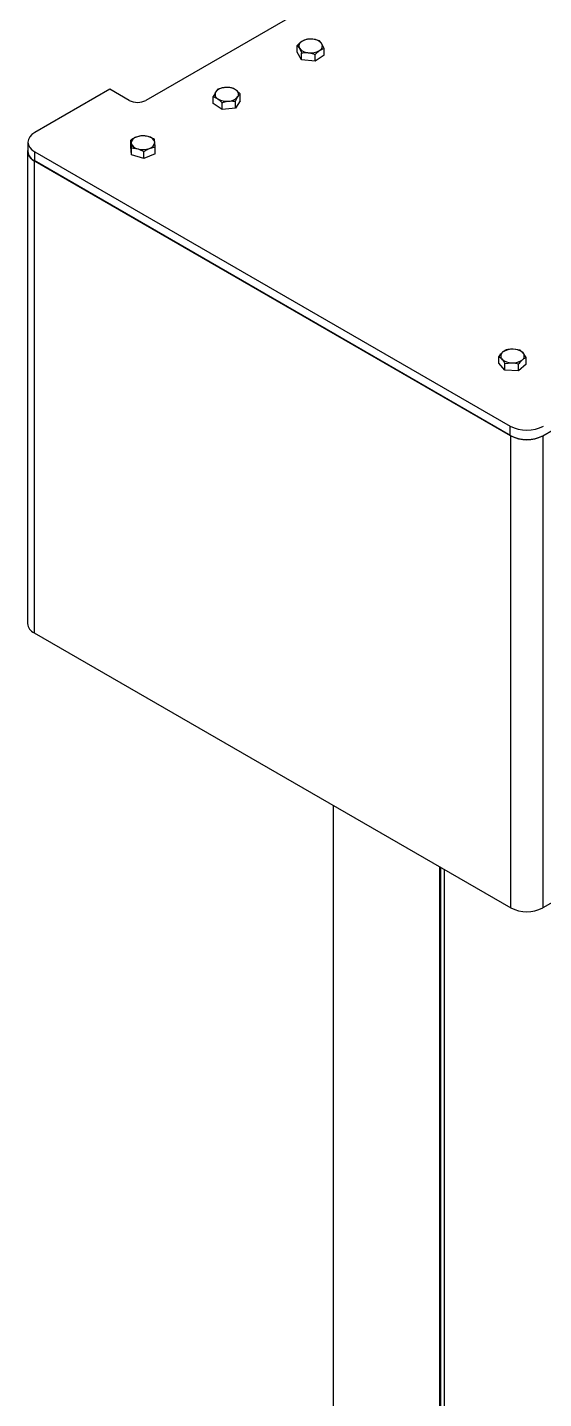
# Model space of a CAD drawing. Header units: metres. Extents: x 0 to 21025, y 0 to 14850.
# Drawn here: x 12387 to 12604, y 4036 to 4614 of the extents above; entities that cross this region are included whole.
import ezdxf

# ---------------------------------------------------------------- set-up
doc = ezdxf.new("R2010")
doc.units = ezdxf.units.M
doc.header["$LTSCALE"] = 25
doc.layers.add('SL4', color=4, linetype='Continuous')

msp = doc.modelspace()

# ---------------------------------------------------------------- linework, layer by layer
at = {"layer": 'SL4'}
for p, q in [((12546.315, 4646.767), (12436.544, 4583.397)), ((12500.345, 4603.733), (12500.345, 4606.634)), ((12500.345, 4606.634), (12501.279, 4605.422)), ((12504.143, 4609.144), (12502.244, 4608.254)), ((12511.675, 4605.347), (12510.742, 4607.288)), ((12502.212, 4600.579), (12500.345, 4603.733)), ((12502.212, 4600.579), (12502.212, 4603.48)), ((12507.877, 4599.935), (12502.212, 4600.579)), ((12507.877, 4602.837), (12509.776, 4604.456)), ((12507.877, 4599.935), (12507.877, 4602.837)), ((12511.675, 4602.445), (12507.877, 4599.935)), ((12511.675, 4602.445), (12511.675, 4605.347)), ((12421.327, 4588.1), (12389.677, 4569.828)), ((12429.473, 4583.397), (12421.327, 4588.1)), ((12464.976, 4582.076), (12464.976, 4584.978)), ((12464.976, 4584.978), (12466.848, 4584.073)), ((12466.911, 4588.118), (12465.944, 4586.912)), ((12474.398, 4583.043), (12475.366, 4584.978)), ((12476.333, 4583.281), (12474.398, 4580.141)), ((12474.398, 4580.141), (12474.398, 4583.043)), ((12476.333, 4586.183), (12474.461, 4587.816)), ((12476.333, 4583.281), (12476.333, 4586.183)), ((12468.72, 4579.539), (12464.976, 4582.076)), ((12468.72, 4579.539), (12468.72, 4582.44)), ((12474.398, 4580.141), (12468.72, 4579.539)), ((12386.748, 4565.746), (12386.748, 4561.858)), ((12430.133, 4563.757), (12430.133, 4566.658)), ((12430.133, 4566.658), (12430.309, 4565.359)), ((12440.115, 4567.009), (12437.532, 4568.117)), ((12440.466, 4563.682), (12440.29, 4565.71)), ((12386.549, 4561.859), (12386.549, 4362.623)), ((12389.677, 4561.664), (12590.156, 4445.93)), ((12389.677, 4557.776), (12389.677, 4561.664)), ((12430.484, 4560.43), (12430.133, 4563.757)), ((12430.484, 4560.43), (12430.484, 4563.331)), ((12430.484, 4563.331), (12433.067, 4562.952)), ((12435.65, 4558.942), (12430.484, 4560.43)), ((12435.65, 4558.942), (12435.65, 4561.843)), ((12440.466, 4560.78), (12435.65, 4558.942)), ((12440.466, 4560.78), (12440.466, 4563.682)), ((12389.347, 4557.975), (12389.339, 4557.971)), ((12590.493, 4441.847), (12389.339, 4557.971)), ((12389.339, 4557.971), (12389.339, 4358.735)), ((12389.677, 4557.776), (12590.156, 4442.042)), ((12585.439, 4472.47), (12585.439, 4475.372)), ((12585.439, 4475.372), (12586.728, 4474.245)), ((12594.387, 4477.949), (12591.506, 4478.415)), ((12596.965, 4474.967), (12595.676, 4476.823)), ((12596.965, 4472.065), (12596.965, 4474.967)), ((12588.017, 4469.488), (12585.439, 4472.47)), ((12588.017, 4472.389), (12590.899, 4472.653)), ((12588.017, 4469.488), (12588.017, 4472.389)), ((12593.78, 4469.285), (12588.017, 4469.488)), ((12593.78, 4469.285), (12593.78, 4472.187)), ((12596.965, 4472.065), (12593.78, 4469.285)), ((12603.964, 4441.847), (12635.952, 4460.313)), ((12590.156, 4442.042), (12590.156, 4445.93)), ((12590.502, 4441.851), (12590.493, 4441.847)), ((12590.493, 4242.611), (12590.493, 4441.847)), ((12603.954, 4441.852), (12603.964, 4441.847)), ((12603.964, 4441.847), (12603.964, 4242.611)), ((12389.339, 4358.735), (12590.493, 4242.611)), ((12515.549, 4285.875), (12515.549, 3336.704)), ((12560.45, 4259.954), (12560.45, 3310.783)), ((12560.804, 4259.75), (12560.804, 3856.967)), ((12635.952, 4261.077), (12603.964, 4242.611)), ((12562.517, 3857.956), (12562.517, 4258.761))]:
    msp.add_line(p, q, dxfattribs=at)
at = {"layer": 'SL4', "flags": 128}
for points in [[(12389.677, 4569.828), (12388.433, 4568.954), (12387.509, 4567.956), (12386.94, 4566.873), (12386.748, 4565.746), (12386.94, 4564.62), (12387.509, 4563.537), (12388.433, 4562.539), (12389.677, 4561.664)], [(12386.748, 4562.975), (12386.732, 4562.931), (12386.549, 4561.859), (12386.732, 4560.786), (12387.274, 4559.754), (12388.155, 4558.804), (12389.339, 4557.971)]]:
    msp.add_lwpolyline(points, dxfattribs=at)
at = {"layer": 'SL4'}
for centre, radius, start, end in [((12503.115, 4606.377), 2.069, 114.872037, 207.47403), ((12505.96, 4601.877), 7.38, 82.089171, 120.228082), ((12506.816, 4604.186), 5.004, 38.317395, 88.166036), ((12508.906, 4606.334), 2.069, 294.872037, 27.47403), ((12505.205, 4608.524), 5.004, 218.317395, 268.166036), ((12506.06, 4610.833), 7.38, 262.089171, 300.228082), ((12469.887, 4583.699), 5.087, 91.536874, 140.822903), ((12470.715, 4581.528), 7.32, 59.217769, 97.572687), ((12433.008, 4590.221), 7.685, 242.609672, 297.390328), ((12467.738, 4585.92), 2.05, 151.052833, 244.279614), ((12470.594, 4590.362), 7.32, 239.217769, 277.572687), ((12471.422, 4588.191), 5.087, 271.536874, 320.822903), ((12473.572, 4585.97), 2.05, 331.052833, 64.279614), ((12433.131, 4565.176), 2.829, 102.044161, 176.278959), ((12435.31, 4560.243), 8.182, 74.242999, 109.780337), ((12437.035, 4564.764), 3.39, 16.198732, 81.573144), ((12437.468, 4565.894), 2.829, 282.044161, 356.278959), ((12391.753, 4562.357), 5.029, 185.694799, 245.625342), ((12433.564, 4566.305), 3.39, 196.198732, 261.573144), ((12435.289, 4570.826), 8.182, 254.242999, 289.780337), ((12588.147, 4475.552), 1.929, 125.322149, 222.644691), ((12590.758, 4478.54), 5.889, 226.830549, 271.372222), ((12590.995, 4471.778), 6.656, 85.59866, 126.53982), ((12591.41, 4479.29), 6.656, 265.59866, 306.53982), ((12591.647, 4472.527), 5.889, 46.830549, 91.372222), ((12594.257, 4475.516), 1.929, 305.322149, 42.644691), ((12597.227, 4459.578), 15.37, 242.609672, 297.390328), ((12597.227, 4455.689), 15.37, 242.609672, 297.390328), ((12597.229, 4454.846), 14.64, 242.609672, 297.390328), ((12391.316, 4363.098), 4.79, 185.694799, 245.625342), ((12597.229, 4255.61), 14.64, 242.609672, 297.390328)]:
    msp.add_arc(centre, radius, start, end, dxfattribs=at)
for points, knots in [([(12502.244, 4608.254), (12502.199, 4608.224), (12501.558, 4607.795), (12500.93, 4607.193), (12500.345, 4606.634)], [0, 0, 0, 0, 0.0702006, 1, 1, 1, 1]), ([(12506.976, 4609.187), (12506.754, 4609.208), (12505.795, 4609.3), (12504.861, 4609.212), (12504.143, 4609.144)], [0, 0, 0, 0, 0.2318493, 1, 1, 1, 1]), ([(12509.808, 4608.501), (12509.614, 4608.568), (12508.691, 4608.888), (12507.732, 4609.055), (12506.976, 4609.187)], [0, 0, 0, 0, 0.2110008, 1, 1, 1, 1]), ([(12510.742, 4607.288), (12510.719, 4607.325), (12510.404, 4607.853), (12510.095, 4608.189), (12509.808, 4608.501)], [0, 0, 0, 0, 0.0702006, 1, 1, 1, 1]), ([(12501.279, 4605.422), (12501.301, 4605.384), (12501.616, 4604.846), (12501.925, 4604.138), (12502.212, 4603.48)], [0, 0, 0, 0, 0.0702006, 1, 1, 1, 1]), ([(12502.212, 4603.48), (12502.93, 4603.548), (12503.864, 4603.636), (12504.822, 4603.544), (12505.044, 4603.523)], [0, 0, 0, 0, 0.76815073, 1, 1, 1, 1]), ([(12505.044, 4603.523), (12505.801, 4603.391), (12506.76, 4603.224), (12507.682, 4602.904), (12507.877, 4602.837)], [0, 0, 0, 0, 0.7889992, 1, 1, 1, 1]), ([(12509.776, 4604.456), (12509.821, 4604.486), (12510.462, 4604.904), (12511.091, 4605.134), (12511.675, 4605.347)], [0, 0, 0, 0, 0.0702006, 1, 1, 1, 1]), ([(12469.751, 4588.784), (12469.528, 4588.756), (12468.567, 4588.637), (12467.631, 4588.343), (12466.911, 4588.118)], [0, 0, 0, 0, 0.2318493, 1, 1, 1, 1]), ([(12472.59, 4588.72), (12472.395, 4588.745), (12471.47, 4588.862), (12470.509, 4588.818), (12469.751, 4588.784)], [0, 0, 0, 0, 0.2110008, 1, 1, 1, 1]), ([(12474.461, 4587.816), (12474.417, 4587.846), (12473.785, 4588.269), (12473.166, 4588.503), (12472.59, 4588.72)], [0, 0, 0, 0, 0.0702006, 1, 1, 1, 1]), ([(12465.944, 4586.912), (12465.921, 4586.875), (12465.594, 4586.339), (12465.274, 4585.634), (12464.976, 4584.978)], [0, 0, 0, 0, 0.0702006, 1, 1, 1, 1]), ([(12466.848, 4584.073), (12466.892, 4584.043), (12467.525, 4583.609), (12468.144, 4583.003), (12468.72, 4582.44)], [0, 0, 0, 0, 0.0702006, 1, 1, 1, 1]), ([(12468.72, 4582.44), (12469.439, 4582.666), (12470.375, 4582.959), (12471.336, 4583.078), (12471.559, 4583.106)], [0, 0, 0, 0, 0.76815073, 1, 1, 1, 1]), ([(12471.559, 4583.106), (12472.317, 4583.141), (12473.279, 4583.184), (12474.203, 4583.067), (12474.398, 4583.043)], [0, 0, 0, 0, 0.7889992, 1, 1, 1, 1]), ([(12475.366, 4584.978), (12475.389, 4585.014), (12475.715, 4585.539), (12476.035, 4585.873), (12476.333, 4586.183)], [0, 0, 0, 0, 0.0702006, 1, 1, 1, 1]), ([(12432.541, 4567.942), (12432.352, 4567.866), (12431.537, 4567.538), (12430.743, 4567.04), (12430.133, 4566.658)], [0, 0, 0, 0, 0.2318493, 1, 1, 1, 1]), ([(12434.949, 4568.497), (12434.783, 4568.479), (12433.999, 4568.395), (12433.184, 4568.142), (12432.541, 4567.942)], [0, 0, 0, 0, 0.2110008, 1, 1, 1, 1]), ([(12437.532, 4568.117), (12437.471, 4568.135), (12436.598, 4568.381), (12435.744, 4568.441), (12434.949, 4568.497)], [0, 0, 0, 0, 0.0702006, 1, 1, 1, 1]), ([(12440.29, 4565.71), (12440.286, 4565.749), (12440.227, 4566.306), (12440.169, 4566.67), (12440.115, 4567.009)], [0, 0, 0, 0, 0.0702006, 1, 1, 1, 1]), ([(12430.309, 4565.359), (12430.313, 4565.32), (12430.372, 4564.753), (12430.43, 4564.016), (12430.484, 4563.331)], [0, 0, 0, 0, 0.07020058, 1, 1, 1, 1]), ([(12433.067, 4562.952), (12433.128, 4562.934), (12434.001, 4562.678), (12434.855, 4562.245), (12435.65, 4561.843)], [0, 0, 0, 0, 0.0702006, 1, 1, 1, 1]), ([(12435.65, 4561.843), (12436.26, 4562.225), (12437.054, 4562.723), (12437.869, 4563.051), (12438.058, 4563.127)], [0, 0, 0, 0, 0.7681507, 1, 1, 1, 1]), ([(12438.058, 4563.127), (12438.701, 4563.327), (12439.516, 4563.58), (12440.3, 4563.664), (12440.466, 4563.682)], [0, 0, 0, 0, 0.7889992, 1, 1, 1, 1]), ([(12587.032, 4477.126), (12586.907, 4477.013), (12586.368, 4476.526), (12585.843, 4475.873), (12585.439, 4475.372)], [0, 0, 0, 0, 0.2318493, 1, 1, 1, 1]), ([(12586.728, 4474.245), (12586.759, 4474.209), (12587.194, 4473.701), (12587.621, 4473.021), (12588.017, 4472.389)], [0, 0, 0, 0, 0.0702006, 1, 1, 1, 1]), ([(12588.625, 4478.152), (12588.515, 4478.101), (12587.997, 4477.864), (12587.457, 4477.452), (12587.032, 4477.126)], [0, 0, 0, 0, 0.2110008, 1, 1, 1, 1]), ([(12591.506, 4478.415), (12591.438, 4478.417), (12590.465, 4478.446), (12589.511, 4478.293), (12588.625, 4478.152)], [0, 0, 0, 0, 0.07020058, 1, 1, 1, 1]), ([(12593.78, 4472.187), (12594.184, 4472.688), (12594.709, 4473.341), (12595.248, 4473.828), (12595.373, 4473.942)], [0, 0, 0, 0, 0.76815073, 1, 1, 1, 1]), ([(12595.676, 4476.823), (12595.646, 4476.858), (12595.211, 4477.356), (12594.784, 4477.663), (12594.387, 4477.949)], [0, 0, 0, 0, 0.0702006, 1, 1, 1, 1]), ([(12595.373, 4473.942), (12595.798, 4474.267), (12596.337, 4474.679), (12596.856, 4474.917), (12596.965, 4474.967)], [0, 0, 0, 0, 0.7889992, 1, 1, 1, 1]), ([(12590.899, 4472.653), (12590.967, 4472.65), (12591.94, 4472.611), (12592.894, 4472.391), (12593.78, 4472.187)], [0, 0, 0, 0, 0.07020058, 1, 1, 1, 1])]:
    msp.add_open_spline(points, degree=3, knots=knots, dxfattribs=at)

doc.saveas('drawing.dxf')
